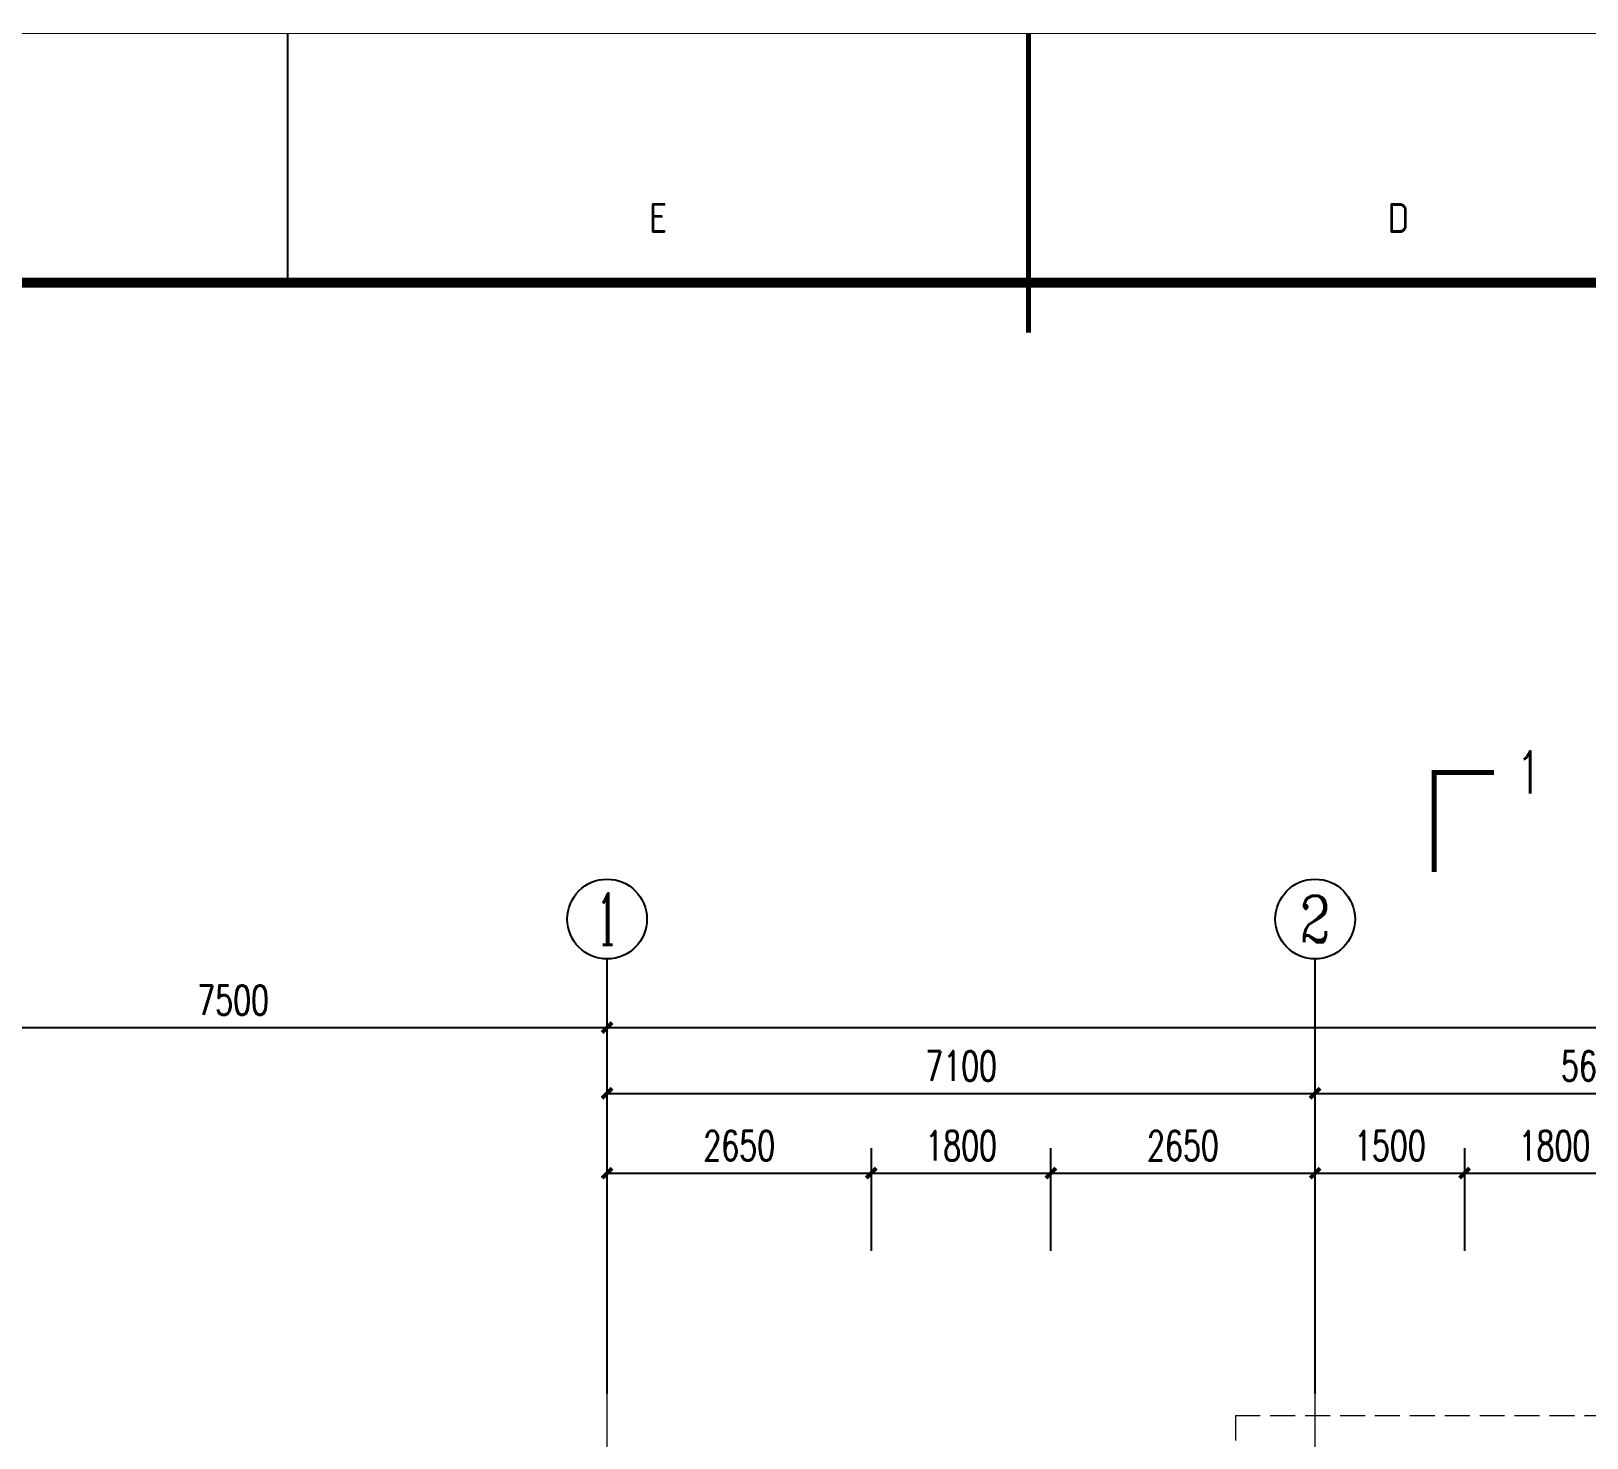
# Model space of a CAD drawing. Extents: x 238398 to 585159, y -66832 to 191741.
# Drawn here: x 384634 to 400235, y 92291 to 106405 of the extents above; entities that cross this region are included whole.
import ezdxf
from ezdxf.enums import TextEntityAlignment as Align

# ---------------------------------------------------------------- set-up
doc = ezdxf.new("R2010")
doc.units = 0
doc.header["$LTSCALE"] = 1000
doc.header["$MEASUREMENT"] = 0
doc.linetypes.add('DASH', pattern=[0.35, 0.25, -0.1])
doc.linetypes.add('DOTE', pattern=[2.42, 2, -0.2, 0.02, -0.2])
for name, color, linetype in [('AXIS', 3, 'Continuous'), ('AXIS_TEXT', 7, 'Continuous'), ('DIM_SYMB', 3, 'Continuous'), ('PUB_DIM', 76, 'Continuous')]:
    doc.layers.add(name, color=color, linetype=linetype)
for name, color, linetype, lineweight in [('DOTE', 18, 'DOTE', 13), ('PUB_TEXT', 7, 'Continuous', 20), ('设备层', 8, 'Continuous', 5)]:
    doc.layers.add(name, color=color, linetype=linetype, lineweight=lineweight)
doc.styles.add('_TCH_AXIS', font='complex.shx', dxfattribs={"bigfont": 'gbcbig.shx'})
doc.styles.add('_TCH_DIM_T3', font='SIMPLEX', dxfattribs={"width": 0.705882, "bigfont": 'GBCBIG'})
doc.styles.add('_TCH_LABEL', font='geditxt.shx', dxfattribs={"bigfont": 'hztxt1.shx'})
doc.styles.add('COMPLEX', font='geditxt.shx')
doc.styles.get("Standard").update_dxf_attribs({"font": 'gbenor.shx', "bigfont": 'gbcbig.shx'})
doc.styles.add('TK', font='GEDITXT.SHX', dxfattribs={"width": 0.85, "height": 3.5, "bigfont": 'hztxt1.shx'})
doc.dimstyles.new('_TCH_ARCH&&100', dxfattribs={"dimtxt": 297.5, "dimasz": 100, "dimexe": 250, "dimexo": 300, "dimgap": 126.25, "dimtad": 1, "dimdec": 0, "dimzin": 0, "dimdsep": 46, "dimtxsty": '_TCH_DIM_T3', "dimblk": 'ARCHTICK', "dimcen": 0.09, "dimazin": 2, "dimtfac": 1, "dimtdec": 0, "dimtix": 1, "dimtmove": 2, "dimatfit": 3, "dimfxl": 1, "dimtolj": 1, "dimtzin": 0, "dimarcsym": 0})

# ---------------------------------------------------------------- blocks, each defined once
blk = doc.blocks.new('GEDI_WK_A1_V')
at = {"color": 3}
for p, q in [((222.75, 816), (222.75, 841)), ((297, 816), (297, 841))]:
    blk.add_line(p, q, dxfattribs=at)
for points, const_width in [([(0, 841), (0, 0), (594, 0), (594, 841)], 0.1), ([(10, 816), (10, 10), (584, 10), (584, 816)], 1)]:
    blk.add_lwpolyline(points, close=True, dxfattribs=dict(at, const_width=const_width))
at = {"color": 3, "const_width": 0.5}
blk.add_lwpolyline([(297, 811), (297, 841)], dxfattribs=at)
at = {"color": 3}
for s, p in [('E', (259.88, 821)), ('D', (334.12, 821))]:
    blk.add_text(s, height=3, dxfattribs=at).set_placement(p, align=Align.CENTER)
blk = doc.blocks.new('CEEC_TK_A1_V')
blk.add_blockref('GEDI_WK_A1_V', (0, 0))
at = {"style": 'TK', "width": 0.85}
for tag, height, p in [('PROJECTNAME', 4.75, (529, 44)), ('PHASE', 4, (571, 44)), ('DRAWINGNAME', 4.75, (539, 31))]:
    blk.add_attdef(tag, text='', height=height, dxfattribs=at).set_placement(p, align=Align.MIDDLE_CENTER)
for tag, p, height in [('APPROVE', (416, 32.75), 3.5), ('DESIGN', (461, 32.75), 3.5), ('REVIEW1', (416, 25.75), 3.5), ('DRAW', (461, 25.75), 3.5), ('REVIEW2', (416, 18.75), 3.5), ('PROPORTION', (461, 18.75), 3.5), ('DRAWINGNUMBER', (511, 18.5), 4), ('CHECK', (416, 11.75), 3.5), ('DATE', (461, 11.75), 3.5), ('VERSION', (577, 11.75), 3.5)]:
    blk.add_attdef(tag, p, '', height=height, dxfattribs=at)
blk = doc.blocks.new('_AXISO')
blk.add_circle((0, 0), 0.5)
at = {"layer": 'AXIS_TEXT', "style": 'COMPLEX', "width": 1.041667}
blk.add_attdef('A', text='', height=0.56, dxfattribs=at).set_placement((-0.25, -0.28), (0.25, -0.28), align=Align.FIT)
blk = doc.blocks.new('_ArchTick')
at = {"color": 0, "linetype": 'ByBlock', "const_width": 0.4}
blk.add_lwpolyline([(-0.5, -0.5), (0.5, 0.5)], dxfattribs=at)
blk = doc.blocks.new('*D543')
at = {"layer": 'AXIS', "color": 0, "lineweight": -2, "transparency": 16777216}
for p, q in [((382910, 93397), (382910, 96658)), ((390410, 93397), (390410, 96658)), ((382910, 96408), (390410, 96408))]:
    blk.add_line(p, q, dxfattribs=at)
at = {"layer": 'Defpoints', "color": 0, "transparency": 16777216}
for p in [(390410, 96408), (382910, 93097), (390410, 93097)]:
    blk.add_point(p, dxfattribs=at)
at = {"layer": 'AXIS', "color": 0, "lineweight": -2, "transparency": 16777216, "xscale": 100, "yscale": 100, "zscale": 100, "rotation": 180}
blk.add_blockref('_ArchTick', (382910, 96408), dxfattribs=at)
at = {"layer": 'AXIS', "color": 0, "lineweight": -2, "transparency": 16777216, "xscale": 100, "yscale": 100, "zscale": 100}
blk.add_blockref('_ArchTick', (390410, 96408), dxfattribs=at)
at = {"layer": 'AXIS', "color": 0, "transparency": 16777216, "insert": (386660, 96683), "char_height": 297.5, "attachment_point": 5, "style": '_TCH_DIM_T3'}
blk.add_mtext('\\A1;7500', dxfattribs=at)
blk = doc.blocks.new('*D544')
at = {"layer": 'AXIS', "color": 0, "lineweight": -2, "transparency": 16777216}
for p, q in [((390410, 93397), (390410, 96658)), ((413510, 93397), (413510, 96658)), ((390410, 96408), (413510, 96408))]:
    blk.add_line(p, q, dxfattribs=at)
at = {"layer": 'Defpoints', "color": 0, "transparency": 16777216}
for p in [(413510, 96408), (390410, 93097), (413510, 93097)]:
    blk.add_point(p, dxfattribs=at)
at = {"layer": 'AXIS', "color": 0, "lineweight": -2, "transparency": 16777216, "xscale": 100, "yscale": 100, "zscale": 100, "rotation": 180}
blk.add_blockref('_ArchTick', (390410, 96408), dxfattribs=at)
at = {"layer": 'AXIS', "color": 0, "lineweight": -2, "transparency": 16777216, "xscale": 100, "yscale": 100, "zscale": 100}
blk.add_blockref('_ArchTick', (413510, 96408), dxfattribs=at)
at = {"layer": 'AXIS', "color": 0, "transparency": 16777216, "insert": (401960, 96683), "char_height": 297.5, "attachment_point": 5, "style": '_TCH_DIM_T3'}
blk.add_mtext('\\A1;23100', dxfattribs=at)
blk = doc.blocks.new('*D545')
at = {"layer": 'AXIS', "color": 0, "lineweight": -2, "transparency": 16777216}
for p, q in [((390410, 92737), (390410, 95998)), ((397510, 92737), (397510, 95998)), ((390410, 95748), (397510, 95748))]:
    blk.add_line(p, q, dxfattribs=at)
at = {"layer": 'Defpoints', "color": 0, "transparency": 16777216}
for p in [(397510, 95748), (390410, 92437), (397510, 92437)]:
    blk.add_point(p, dxfattribs=at)
at = {"layer": 'AXIS', "color": 0, "lineweight": -2, "transparency": 16777216, "xscale": 100, "yscale": 100, "zscale": 100, "rotation": 180}
blk.add_blockref('_ArchTick', (390410, 95748), dxfattribs=at)
at = {"layer": 'AXIS', "color": 0, "lineweight": -2, "transparency": 16777216, "xscale": 100, "yscale": 100, "zscale": 100}
blk.add_blockref('_ArchTick', (397510, 95748), dxfattribs=at)
at = {"layer": 'AXIS', "color": 0, "transparency": 16777216, "insert": (393960, 96023), "char_height": 297.5, "attachment_point": 5, "style": '_TCH_DIM_T3'}
blk.add_mtext('\\A1;7100', dxfattribs=at)
blk = doc.blocks.new('*D546')
at = {"layer": 'AXIS', "color": 0, "lineweight": -2, "transparency": 16777216}
for p, q in [((397510, 92737), (397510, 95998)), ((403160, 92737), (403160, 95998)), ((397510, 95748), (403160, 95748))]:
    blk.add_line(p, q, dxfattribs=at)
at = {"layer": 'Defpoints', "color": 0, "transparency": 16777216}
for p in [(403160, 95748), (397510, 92437), (403160, 92437)]:
    blk.add_point(p, dxfattribs=at)
at = {"layer": 'AXIS', "color": 0, "lineweight": -2, "transparency": 16777216, "xscale": 100, "yscale": 100, "zscale": 100, "rotation": 180}
blk.add_blockref('_ArchTick', (397510, 95748), dxfattribs=at)
at = {"layer": 'AXIS', "color": 0, "lineweight": -2, "transparency": 16777216, "xscale": 100, "yscale": 100, "zscale": 100}
blk.add_blockref('_ArchTick', (403160, 95748), dxfattribs=at)
at = {"layer": 'AXIS', "color": 0, "transparency": 16777216, "insert": (400335, 96023), "char_height": 297.5, "attachment_point": 5, "style": '_TCH_DIM_T3'}
blk.add_mtext('\\A1;5650', dxfattribs=at)
blk = doc.blocks.new('readsfdsasdas')
at = {"layer": '设备层', "linetype": 'DASH'}
for q in [(373264, 152794), (359154, 152044)]:
    blk.add_line((359154, 152794), q, dxfattribs=at)
blk = doc.blocks.new('*D444')
at = {"layer": 'Defpoints', "color": 0, "transparency": 16777216}
for p in [(393060, 94948), (390410, 93869), (393060, 93869)]:
    blk.add_point(p, dxfattribs=at)
at = {"layer": 'PUB_DIM', "color": 0, "lineweight": -2, "transparency": 16777216}
for p, q in [((390410, 94169), (390410, 95198)), ((393060, 94169), (393060, 95198)), ((390410, 94948), (393060, 94948))]:
    blk.add_line(p, q, dxfattribs=at)
at = {"layer": 'PUB_DIM', "color": 0, "lineweight": -2, "transparency": 16777216, "xscale": 100, "yscale": 100, "zscale": 100, "rotation": 180}
blk.add_blockref('_ArchTick', (390410, 94948), dxfattribs=at)
at = {"layer": 'PUB_DIM', "color": 0, "lineweight": -2, "transparency": 16777216, "xscale": 100, "yscale": 100, "zscale": 100}
blk.add_blockref('_ArchTick', (393060, 94948), dxfattribs=at)
at = {"layer": 'PUB_DIM', "color": 0, "transparency": 16777216, "insert": (391735, 95223), "char_height": 297.5, "attachment_point": 5, "style": '_TCH_DIM_T3'}
blk.add_mtext('\\A1;2650', dxfattribs=at)
blk = doc.blocks.new('*D445')
at = {"layer": 'Defpoints', "color": 0, "transparency": 16777216}
for p in [(394860, 94948), (393060, 93869), (394860, 93869)]:
    blk.add_point(p, dxfattribs=at)
at = {"layer": 'PUB_DIM', "color": 0, "lineweight": -2, "transparency": 16777216}
for p, q in [((393060, 94169), (393060, 95198)), ((394860, 94169), (394860, 95198)), ((393060, 94948), (394860, 94948))]:
    blk.add_line(p, q, dxfattribs=at)
at = {"layer": 'PUB_DIM', "color": 0, "lineweight": -2, "transparency": 16777216, "xscale": 100, "yscale": 100, "zscale": 100, "rotation": 180}
blk.add_blockref('_ArchTick', (393060, 94948), dxfattribs=at)
at = {"layer": 'PUB_DIM', "color": 0, "lineweight": -2, "transparency": 16777216, "xscale": 100, "yscale": 100, "zscale": 100}
blk.add_blockref('_ArchTick', (394860, 94948), dxfattribs=at)
at = {"layer": 'PUB_DIM', "color": 0, "transparency": 16777216, "insert": (393960, 95223), "char_height": 297.5, "attachment_point": 5, "style": '_TCH_DIM_T3'}
blk.add_mtext('\\A1;1800', dxfattribs=at)
blk = doc.blocks.new('*D446')
at = {"layer": 'Defpoints', "color": 0, "transparency": 16777216}
for p in [(397510, 94948), (394860, 93869), (397510, 93869)]:
    blk.add_point(p, dxfattribs=at)
at = {"layer": 'PUB_DIM', "color": 0, "lineweight": -2, "transparency": 16777216}
for p, q in [((394860, 94169), (394860, 95198)), ((397510, 94169), (397510, 95198)), ((394860, 94948), (397510, 94948))]:
    blk.add_line(p, q, dxfattribs=at)
at = {"layer": 'PUB_DIM', "color": 0, "lineweight": -2, "transparency": 16777216, "xscale": 100, "yscale": 100, "zscale": 100, "rotation": 180}
blk.add_blockref('_ArchTick', (394860, 94948), dxfattribs=at)
at = {"layer": 'PUB_DIM', "color": 0, "lineweight": -2, "transparency": 16777216, "xscale": 100, "yscale": 100, "zscale": 100}
blk.add_blockref('_ArchTick', (397510, 94948), dxfattribs=at)
at = {"layer": 'PUB_DIM', "color": 0, "transparency": 16777216, "insert": (396185, 95223), "char_height": 297.5, "attachment_point": 5, "style": '_TCH_DIM_T3'}
blk.add_mtext('\\A1;2650', dxfattribs=at)
blk = doc.blocks.new('*D447')
at = {"layer": 'Defpoints', "color": 0, "transparency": 16777216}
for p in [(399010, 94948), (397510, 93869), (399010, 93869)]:
    blk.add_point(p, dxfattribs=at)
at = {"layer": 'PUB_DIM', "color": 0, "lineweight": -2, "transparency": 16777216}
for p, q in [((397510, 94169), (397510, 95198)), ((399010, 94169), (399010, 95198)), ((397510, 94948), (399010, 94948))]:
    blk.add_line(p, q, dxfattribs=at)
at = {"layer": 'PUB_DIM', "color": 0, "lineweight": -2, "transparency": 16777216, "xscale": 100, "yscale": 100, "zscale": 100, "rotation": 180}
blk.add_blockref('_ArchTick', (397510, 94948), dxfattribs=at)
at = {"layer": 'PUB_DIM', "color": 0, "lineweight": -2, "transparency": 16777216, "xscale": 100, "yscale": 100, "zscale": 100}
blk.add_blockref('_ArchTick', (399010, 94948), dxfattribs=at)
at = {"layer": 'PUB_DIM', "color": 0, "transparency": 16777216, "insert": (398260, 95223), "char_height": 297.5, "attachment_point": 5, "style": '_TCH_DIM_T3'}
blk.add_mtext('\\A1;1500', dxfattribs=at)
blk = doc.blocks.new('*D448')
at = {"layer": 'Defpoints', "color": 0, "transparency": 16777216}
for p in [(400810, 94948), (399010, 93869), (400810, 93869)]:
    blk.add_point(p, dxfattribs=at)
at = {"layer": 'PUB_DIM', "color": 0, "lineweight": -2, "transparency": 16777216}
for p, q in [((399010, 94169), (399010, 95198)), ((400810, 94169), (400810, 95198)), ((399010, 94948), (400810, 94948))]:
    blk.add_line(p, q, dxfattribs=at)
at = {"layer": 'PUB_DIM', "color": 0, "lineweight": -2, "transparency": 16777216, "xscale": 100, "yscale": 100, "zscale": 100, "rotation": 180}
blk.add_blockref('_ArchTick', (399010, 94948), dxfattribs=at)
at = {"layer": 'PUB_DIM', "color": 0, "lineweight": -2, "transparency": 16777216, "xscale": 100, "yscale": 100, "zscale": 100}
blk.add_blockref('_ArchTick', (400810, 94948), dxfattribs=at)
at = {"layer": 'PUB_DIM', "color": 0, "transparency": 16777216, "insert": (399910, 95223), "char_height": 297.5, "attachment_point": 5, "style": '_TCH_DIM_T3'}
blk.add_mtext('\\A1;1800', dxfattribs=at)
blk = doc.blocks.new('zw1')
at = {"layer": 'AXIS'}
for p, q in [((390410.3, 93096.8), (390410.3, 97096.8)), ((397510.3, 93096.8), (397510.3, 97096.8))]:
    blk.add_line(p, q, dxfattribs=at)
at = {"layer": 'DOTE'}
for points in [[(390410.3, 42646.1), (390410.3, 94439.3)], [(397510.3, 42646.1), (397510.3, 94439.3)]]:
    blk.add_lwpolyline(points, dxfattribs=at)
at = {"layer": 'AXIS'}
ref = blk.add_blockref('_AXISO', (390410.3, 97496.8), dxfattribs=dict(at, xscale=800, yscale=800, zscale=800))
ref.add_attrib('A', '1', dxfattribs={"layer": 'AXIS_TEXT', "height": 514.7, "style": '_TCH_AXIS'}).set_placement((390300, 97239.4), (390520.6, 97239.4), align=Align.FIT)
ref = blk.add_blockref('_AXISO', (397510.3, 97496.8), dxfattribs=dict(at, xscale=800, yscale=800, zscale=800))
ref.add_attrib('A', '2', dxfattribs={"layer": 'AXIS_TEXT', "height": 465.9, "style": '_TCH_AXIS'}).set_placement((397355, 97263.8), (397665.6, 97263.8), align=Align.FIT)
for p1, p2, picture, middle in [((382910.3, 93096.8), (390410.3, 93096.8), '*D543', (386660.3, 96683.2)), ((390410.3, 93096.8), (413510.3, 93096.8), '*D544', (401960.3, 96683.2)), ((390410.3, 92436.8), (397510.3, 92436.8), '*D545', (393960.3, 96023.3)), ((397510.3, 92436.8), (403160.3, 92436.8), '*D546', (400335.3, 96023.3))]:
    dim = blk.add_aligned_dim(p1=p1, p2=p2, distance=3311.5, dimstyle='_TCH_ARCH&&100', dxfattribs=at)
    dim.commit()
    dim.dimension.update_dxf_attribs({"geometry": picture, "text_midpoint": middle})

msp = doc.modelspace()

# ---------------------------------------------------------------- linework, layer by layer
at = {"layer": 'DIM_SYMB', "const_width": 50}
msp.add_lwpolyline([(399302.7, 98967.4), (398702.7, 98967.4), (398702.7, 97967.4)], dxfattribs=at)

# ---------------------------------------------------------------- block references
at = {"xscale": 100, "yscale": 100, "zscale": 100}
msp.add_blockref('CEEC_TK_A1_V', (364934.5, 22280.2), dxfattribs=at)
for name, p in [('zw1', (0, 0)), ('readsfdsasdas', (37556.5, -60277.9))]:
    msp.add_blockref(name, p)

# ---------------------------------------------------------------- texts
at = {"layer": 'PUB_TEXT', "style": '_TCH_LABEL', "width": 0.705882}
msp.add_text('1', height=425, dxfattribs=at).set_placement((399526.5, 98754.9))

# ---------------------------------------------------------------- dimensions: what is measured, and where the dimension line sits
at = {"layer": 'PUB_DIM'}
for p1, p2, picture, middle in [((390410.3, 93868.7), (393060.2, 93868.7), '*D444', (391735.3, 95223.3)), ((393060.2, 93868.7), (394860.2, 93868.7), '*D445', (393960.2, 95223.3)), ((394860.2, 93868.7), (397510.3, 93868.7), '*D446', (396185.3, 95223.3)), ((397510.3, 93868.7), (399010, 93868.7), '*D447', (398260.2, 95223.3)), ((399010, 93868.7), (400810, 93868.7), '*D448', (399910, 95223.3))]:
    dim = msp.add_aligned_dim(p1=p1, p2=p2, distance=1079.6, dimstyle='_TCH_ARCH&&100', dxfattribs=at)
    dim.commit()
    dim.dimension.update_dxf_attribs({"geometry": picture, "text_midpoint": middle})

doc.saveas('drawing.dxf')
